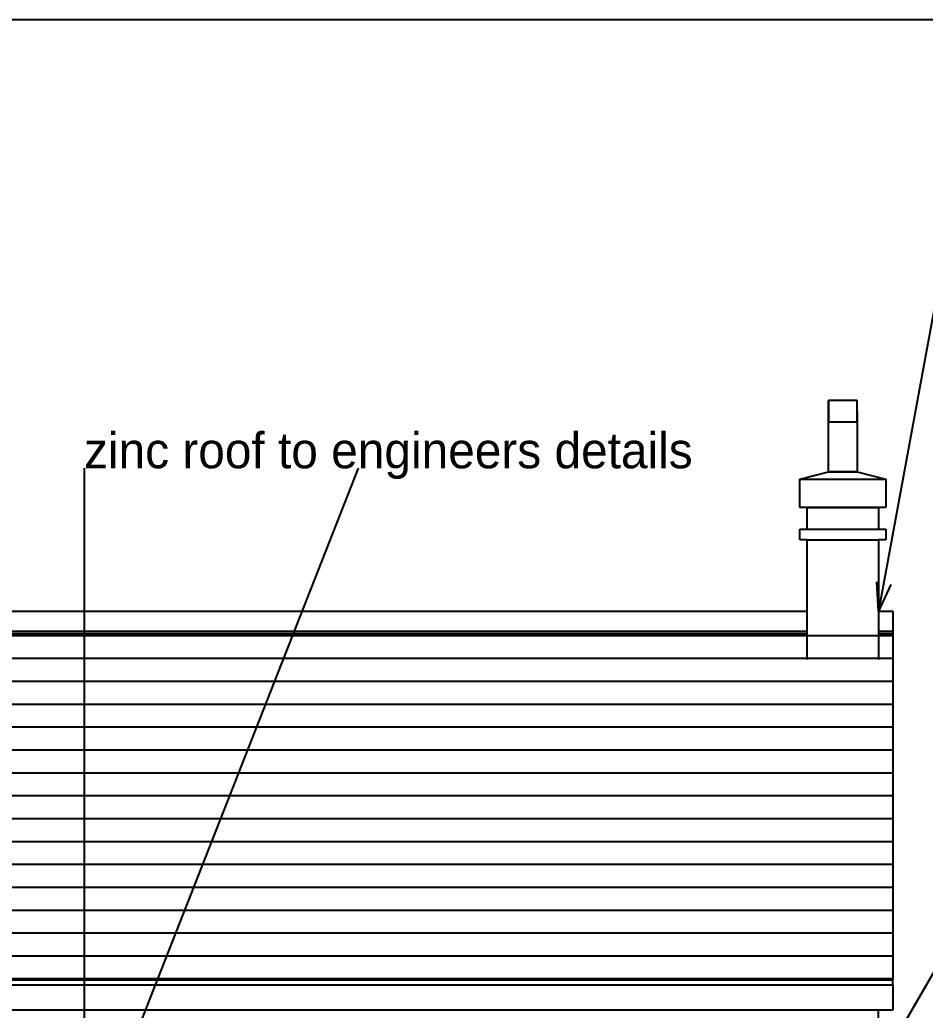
# Model space of a CAD drawing. Header units: millimetres. Extents: x -21022 to 21084, y -14865 to 14865.
# Drawn here: x 646 to 6976, y 7940 to 14865 of the extents above; entities that cross this region are included whole.
import ezdxf

# ---------------------------------------------------------------- set-up
doc = ezdxf.new("R2010")
doc.units = ezdxf.units.MM
for name, color, linetype, true_color in [('00_-_SECTIONS', 7, 'Continuous', 0xffffff), ('1', 7, 'Continuous', 0xffffff), ('NEW_GF', 7, 'Continuous', 0xffffff)]:
    doc.layers.add(name, color=color, linetype=linetype, true_color=true_color)

# ---------------------------------------------------------------- blocks, each defined once
blk = doc.blocks.new('13E8AF35')
at = {"layer": 'NEW_GF', "color": 1, "linetype": 'Continuous', "ltscale": 100}
blk.add_line((42045, 29730), (0, 29730), dxfattribs=at)
at = {"layer": 'NEW_GF'}
blk.add_attdef('Sfb', (0, 0), '', height=1, dxfattribs=at)
blk = doc.blocks.new('FF3B760B')
at = {"layer": '00_-_SECTIONS', "linetype": 'Continuous', "ltscale": 100}
h = blk.add_hatch(dxfattribs=at)
h.set_pattern_fill('_USER', color=1, scale=160, style=0, pattern_type=0)
h.set_pattern_definition([(0, (0, 0), (0, 160), [])])
h.paths.add_polyline_path([(8744.6, 11348.7), (8744.6, 8929), (900, 8929), (900, 8931.1), (900, 11348.7)])
h.paths.add_polyline_path([(8744.6, 8929), (8744.6, 11348.7), (14400, 11348.7), (14400, 8931.1), (14400, 8929)])
at = {"layer": '00_-_SECTIONS', "color": 1, "linetype": 'Continuous', "ltscale": 100}
for p, q in [((8744.6, 12505.1), (8744.6, 0)), ((900, 8929), (14400, 8929)), ((900, 8892.8), (14400, 8892.8))]:
    blk.add_line(p, q, dxfattribs=at)
at = {"layer": '00_-_SECTIONS', "color": 2, "linetype": 'Continuous', "ltscale": 100}
for p, q in [((900, 11505.1), (13800, 11505.1)), ((14300, 11505.1), (14400, 11505.1)), ((14400, 11505.1), (14400, 8931.1)), ((14400, 8892.8), (14400, 8931.1)), ((14400, 8892.8), (14400, 8715.7)), ((14400, 8715.7), (900, 8715.7)), ((14300, 4902.3), (14300, 8715.7))]:
    blk.add_line(p, q, dxfattribs=at)
at = {"layer": '00_-_SECTIONS'}
blk.add_attdef('Sfb', (0, 0), '', height=1, dxfattribs=at)
blk = doc.blocks.new('367563BB')
at = {"layer": '00_-_SECTIONS', "color": 1, "linetype": 'Continuous', "ltscale": 100}
for p, q in [((24673.6, 26008.6), (24199.4, 23427.9)), ((20560, 24427.9), (18644, 19549.9)), ((26624.4, 24427.9), (23799.4, 19549.9))]:
    blk.add_line(p, q, dxfattribs=at)
at = {"layer": '00_-_SECTIONS', "color": 4, "linetype": 'Continuous', "ltscale": 100}
blk.add_line((18644, 24427.9), (18644, 11922.7), dxfattribs=at)
at = {"layer": '00_-_SECTIONS', "color": 15, "linetype": 'Continuous', "ltscale": 100}
blk.add_text('zinc roof to engineers details', height=250, dxfattribs=at).set_placement((18644, 24427.9))
at = {"layer": '00_-_SECTIONS'}
blk.add_attdef('Sfb', (0, 0), '', height=1, dxfattribs=at)
blk = doc.blocks.new('6BC70A0F')
at = {"layer": '00_-_SECTIONS', "color": 1, "linetype": 'Continuous', "ltscale": 100}
for p, q in [((0, 7032.8), (12900, 7032.8)), ((0, 7016.4), (12900, 7016.4)), ((13400, 7032.8), (13500, 7032.8)), ((13400, 7016.4), (13500, 7016.4))]:
    blk.add_line(p, q, dxfattribs=at)
at = {"layer": '00_-_SECTIONS'}
blk.add_attdef('Sfb', (0, 0), '', height=1, dxfattribs=at)
blk = doc.blocks.new('B6541F8E')
at = {"layer": '1', "color": 1, "linetype": 'Continuous', "ltscale": 100}
for p, q in [((200, 1661.4), (200, 1811.4)), ((400, 1811.4), (200, 1811.4)), ((200, 1811.4), (200, 1661.4)), ((400, 1736.4), (400, 1811.4)), ((400, 1661.4), (400, 1736.4)), ((400, 1736.4), (400, 1311.4)), ((200, 1311.4), (200, 1661.4)), ((200, 1661.4), (400, 1661.4)), ((0, 1261.4), (200, 1311.4)), ((0, 1061.4), (0, 1261.4)), ((0, 1261.4), (600, 1261.4)), ((400, 1311.4), (200, 1311.4)), ((200, 1311.4), (400, 1311.4)), ((400, 1311.4), (600, 1261.4)), ((600, 1261.4), (600, 1061.4)), ((50, 1061.4), (0, 1061.4)), ((50, 911.4), (50, 1061.4)), ((600, 1061.4), (50, 1061.4)), ((50, 1061.4), (550, 1061.4)), ((550, 1061.4), (550, 911.4)), ((0, 836.4), (0, 911.4)), ((0, 911.4), (600, 911.4)), ((600, 911.4), (600, 836.4)), ((50, 836.4), (0, 836.4)), ((50, 0), (50, 836.4)), ((50, 836.4), (550, 836.4)), ((550, 836.4), (550, 0)), ((600, 836.4), (550, 836.4))]:
    blk.add_line(p, q, dxfattribs=at)
blk = doc.blocks.new('DE9206EC')
at = {"layer": '1', "color": 2, "linetype": 'Continuous', "ltscale": 100}
for p, q in [((13, 0), (0, 205.7)), ((98.4, 187.7), (13, 0))]:
    blk.add_line(p, q, dxfattribs=at)

msp = doc.modelspace()

# ---------------------------------------------------------------- block references
at = {"layer": '00_-_SECTIONS'}
for name, p in [('367563BB', (-17549.4, -12698.9)), ('FF3B760B', (-7650, -776.1)), ('6BC70A0F', (-6750, 3556.2))]:
    msp.add_blockref(name, p, dxfattribs=at)
at = {"layer": '1'}
for name, p in [('B6541F8E', (6100, 10392.6)), ('DE9206EC', (6637, 10729))]:
    msp.add_blockref(name, p, dxfattribs=at)
at = {"layer": 'NEW_GF'}
msp.add_blockref('13E8AF35', (-21022.5, -14865), dxfattribs=at)

doc.saveas('drawing.dxf')
